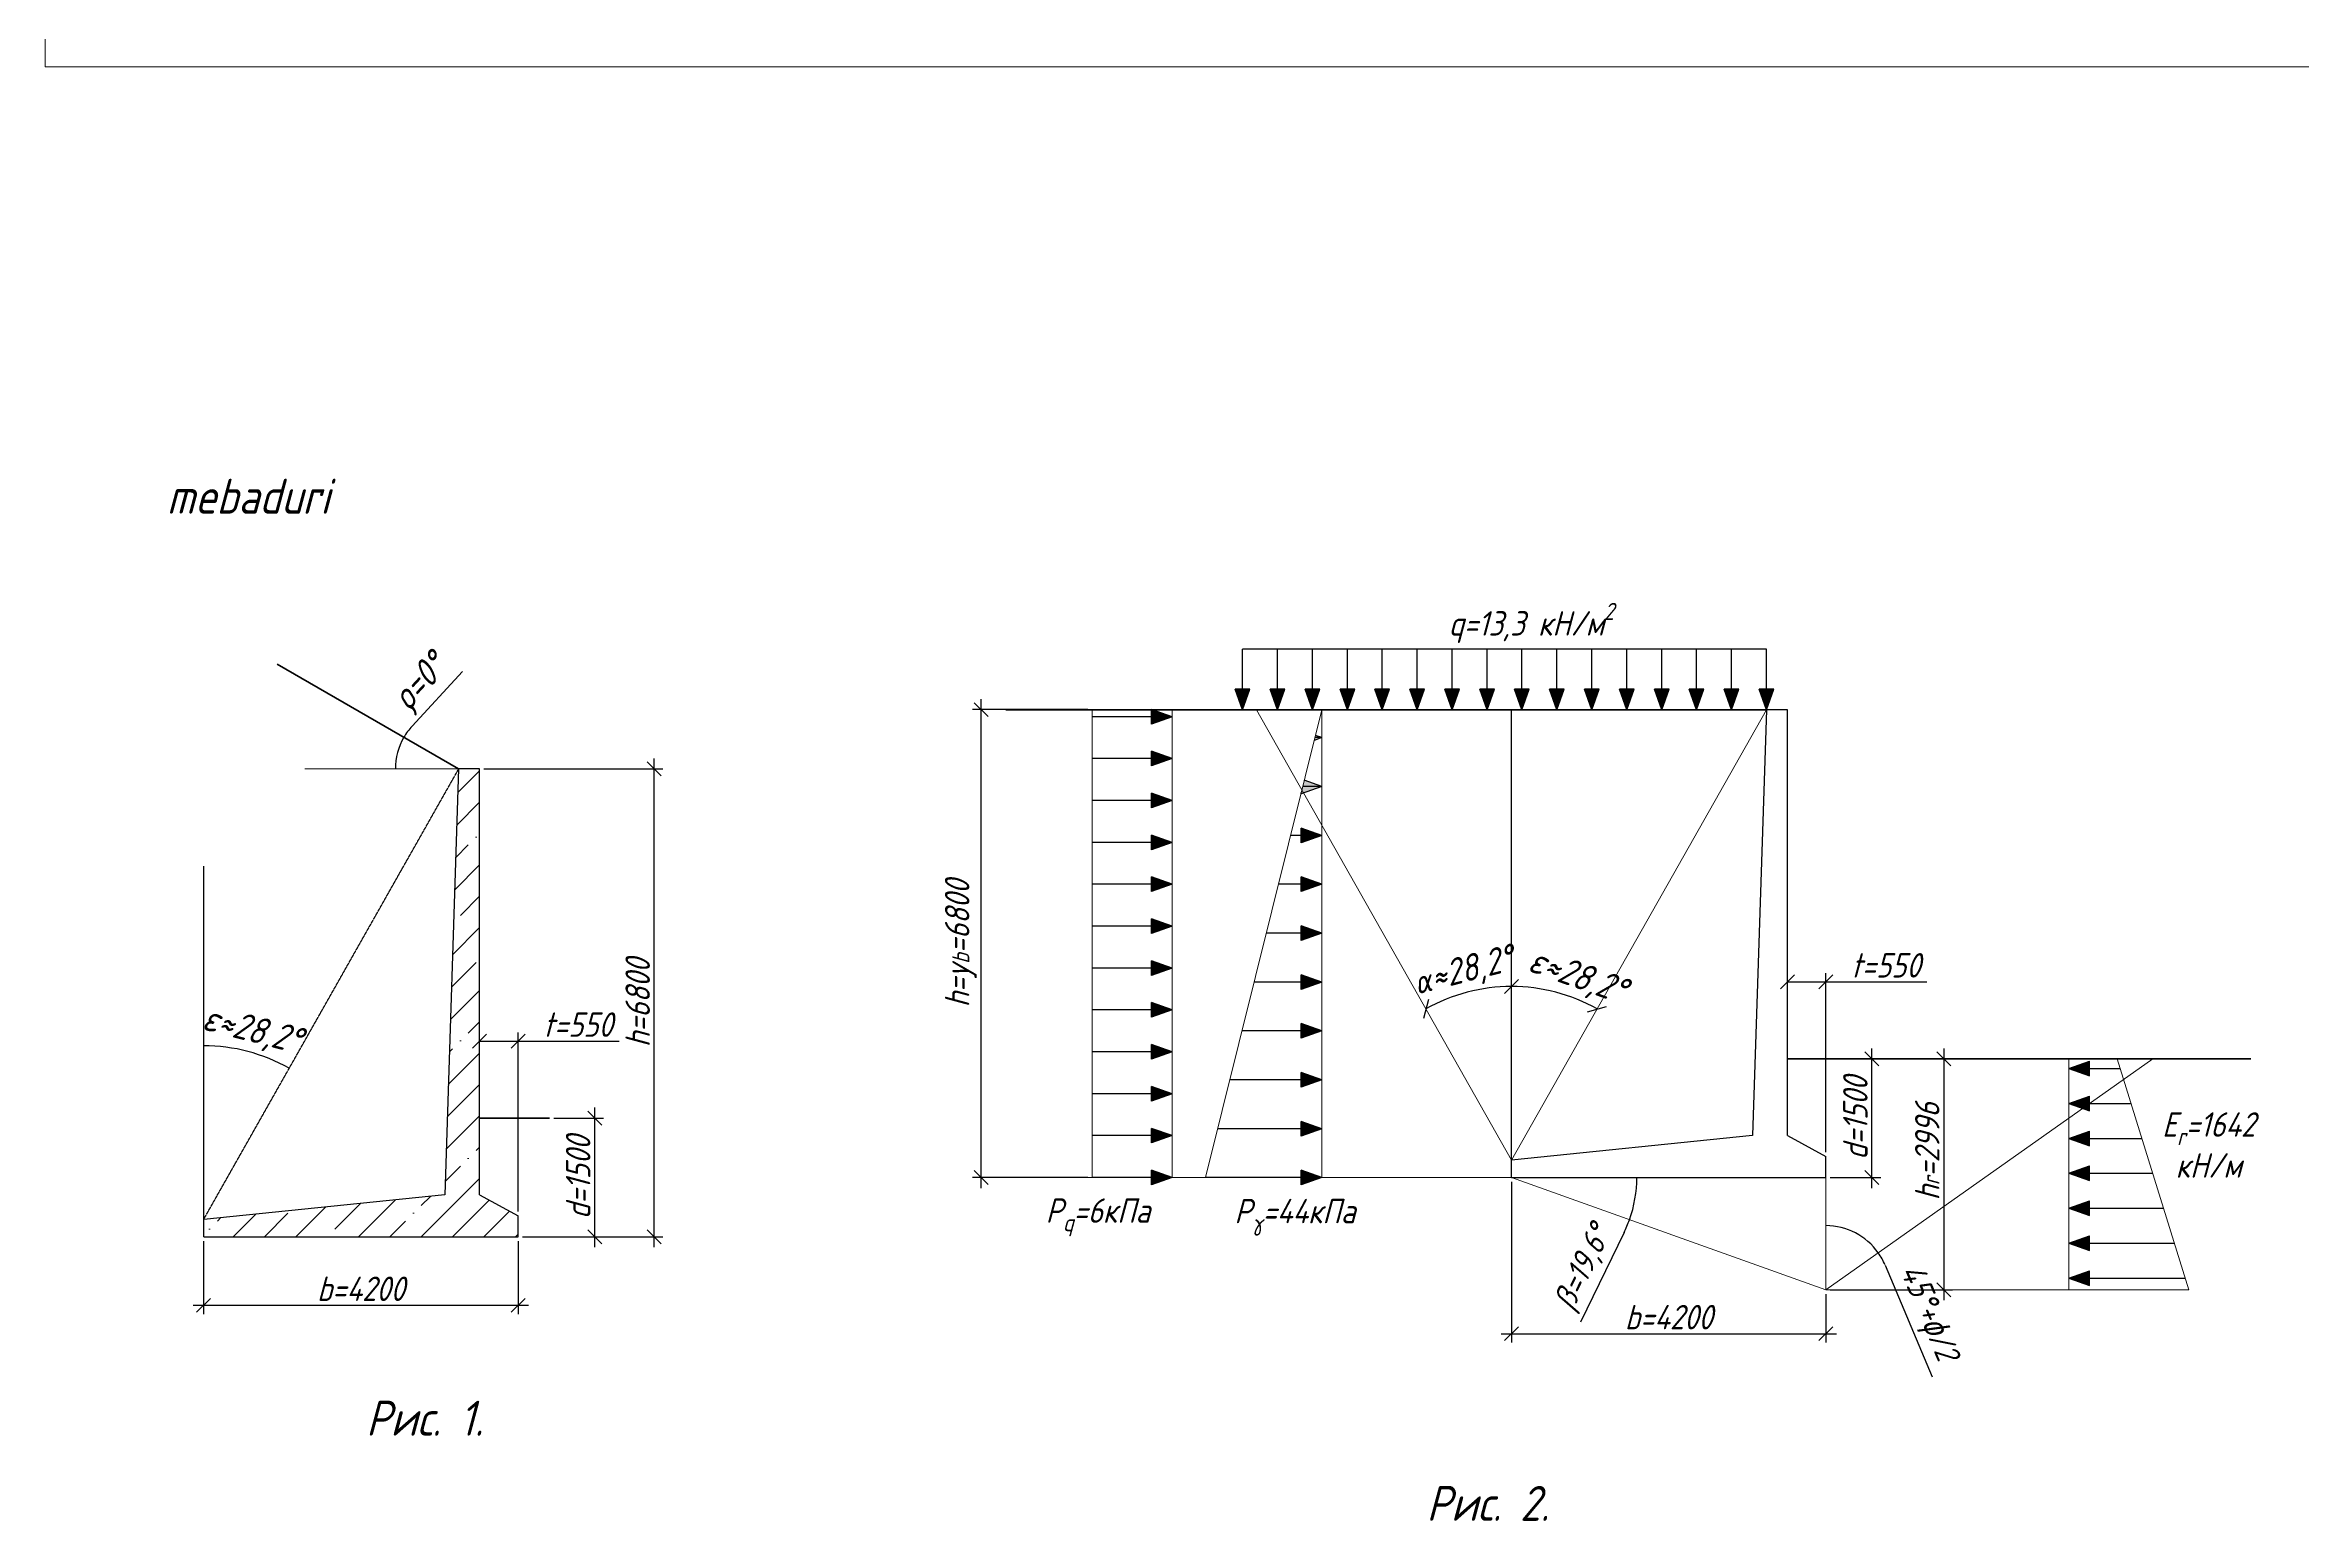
# Model space of a CAD drawing. Header units: millimetres. Extents: x -1004 to 900128, y -352756 to 107728.
# Drawn here: x 610513 to 642831, y -18071 to 3061 of the extents above; entities that cross this region are included whole.
import ezdxf

# ---------------------------------------------------------------- set-up
doc = ezdxf.new("R2010")
doc.units = ezdxf.units.MM
doc.linetypes.add('ACAD_ISO02W100', pattern=[15, 12, -3])
doc.linetypes.add('ACAD_ISO04W100', pattern=[30, 24, -3, 0, -3])
for name, color, linetype, lineweight in [('axles', 152, 'ACAD_ISO04W100', 20), ('basic', 95, 'Continuous', 30), ('hatch', 117, 'ACAD_ISO02W100', 25), ('hatching', 225, 'Continuous', 20), ('size', 45, 'Continuous', 20), ('text', 13, 'Continuous', 20), ('thick', 42, 'Continuous', 35), ('thin', 153, 'Continuous', 18)]:
    doc.layers.add(name, color=color, linetype=linetype, lineweight=lineweight)
doc.styles.add('Structures', font='isocpeur.ttf', dxfattribs={"width": 0.85, "oblique": 15})
doc.styles.add('structures 5', font='isocpeur.ttf', dxfattribs={"width": 0.85, "oblique": 15, "height": 5})
doc.dimstyles.new('structures 3.5', dxfattribs={"dimtxt": 3.5, "dimasz": 2, "dimexe": 1.25, "dimexo": 0.625, "dimtad": 1, "dimtxsty": 'Structures', "dimblk": 'OBLIQUE', "dimcen": 2.5, "dimdle": 1.5, "dimadec": 0, "dimazin": 0, "dimtfac": 1, "dimtmove": 0, "dimatfit": 3, "dimfxl": 1, "dimarcsym": 0})

# ---------------------------------------------------------------- blocks, each defined once
blk = doc.blocks.new('*D1160')
at = {"layer": 'Defpoints', "color": 0, "transparency": 16777216}
for p in [(616432, -7304), (612782, -8694), (613619, -11414), (612782, -13754), (612782, -13754)]:
    blk.add_point(p, dxfattribs=at)
at = {"layer": 'size', "color": 0, "lineweight": -2, "transparency": 16777216}
blk.add_arc((612782, -13754), 2486, 60.4948, 90, dxfattribs=at)
at = {"layer": 'size', "color": 0, "transparency": 16777216, "insert": (613468, -11065), "char_height": 350, "attachment_point": 5, "rotation": 345.6873, "style": 'Structures'}
blk.add_mtext('{\\H1.08333x;ε≈28,2%%D}', dxfattribs=at)
blk = doc.blocks.new('_None')
blk = doc.blocks.new('_Oblique')
at = {"color": 0, "linetype": 'ByBlock', "lineweight": -2}
blk.add_line((-0.5, -0.5), (0.5, 0.5), dxfattribs=at)
blk = doc.blocks.new('*D1161')
at = {"layer": 'Defpoints', "color": 0, "transparency": 16777216}
for p in [(612782, -14004), (617282, -14004), (617282, -14985)]:
    blk.add_point(p, dxfattribs=at)
at = {"layer": 'size', "color": 0, "lineweight": -2, "transparency": 16777216}
for p, q in [((612782, -14067), (612782, -15110)), ((617282, -14067), (617282, -15110)), ((612632, -14985), (617432, -14985))]:
    blk.add_line(p, q, dxfattribs=at)
at = {"layer": 'size', "color": 0, "lineweight": -2, "transparency": 16777216, "xscale": 200, "yscale": 200, "zscale": 200, "rotation": 180}
blk.add_blockref('_Oblique', (612782, -14985), dxfattribs=at)
at = {"layer": 'size', "color": 0, "lineweight": -2, "transparency": 16777216, "xscale": 200, "yscale": 200, "zscale": 200}
blk.add_blockref('_Oblique', (617282, -14985), dxfattribs=at)
at = {"layer": 'size', "color": 0, "transparency": 16777216, "insert": (615032, -14748), "char_height": 350, "attachment_point": 5, "style": 'Structures'}
blk.add_mtext('b=4200', dxfattribs=at)
blk = doc.blocks.new('*D1162')
at = {"layer": 'Defpoints', "color": 0, "transparency": 16777216}
for p in [(617732, -12304), (618380, -12304), (617282, -14004)]:
    blk.add_point(p, dxfattribs=at)
at = {"layer": 'size', "color": 0, "lineweight": -2, "transparency": 16777216}
for p, q in [((618380, -14154), (618380, -12154)), ((617795, -12304), (618505, -12304)), ((617345, -14004), (618505, -14004))]:
    blk.add_line(p, q, dxfattribs=at)
at = {"layer": 'size', "color": 0, "lineweight": -2, "transparency": 16777216, "xscale": 200, "yscale": 200, "zscale": 200}
for p, rotation in [((618380, -12304), 90), ((618380, -14004), 270)]:
    blk.add_blockref('_Oblique', p, dxfattribs=dict(at, rotation=rotation))
at = {"layer": 'size', "color": 0, "transparency": 16777216, "insert": (618143, -13154), "char_height": 350, "attachment_point": 5, "rotation": 90, "style": 'Structures'}
blk.add_mtext('d=1500', dxfattribs=at)
blk = doc.blocks.new('*D1163')
at = {"layer": 'Defpoints', "color": 0, "transparency": 16777216}
for p in [(616732, -7304), (619232, -7304), (617282, -14004)]:
    blk.add_point(p, dxfattribs=at)
at = {"layer": 'size', "color": 0, "lineweight": -2, "transparency": 16777216}
for p, q in [((616795, -7304), (619357, -7304)), ((619232, -14154), (619232, -7154)), ((617345, -14004), (619357, -14004))]:
    blk.add_line(p, q, dxfattribs=at)
at = {"layer": 'size', "color": 0, "lineweight": -2, "transparency": 16777216, "xscale": 200, "yscale": 200, "zscale": 200}
for p, rotation in [((619232, -7304), 90), ((619232, -14004), 270)]:
    blk.add_blockref('_Oblique', p, dxfattribs=dict(at, rotation=rotation))
at = {"layer": 'size', "color": 0, "transparency": 16777216, "insert": (618995, -10654), "char_height": 350, "width": 1317.03, "attachment_point": 5, "rotation": 90, "style": 'Structures'}
blk.add_mtext('h=6800', dxfattribs=at)
blk = doc.blocks.new('*D1164')
at = {"layer": 'Defpoints', "color": 0, "transparency": 16777216}
for p in [(616732, -11202), (616732, -12304), (617282, -13704)]:
    blk.add_point(p, dxfattribs=at)
at = {"layer": 'size', "color": 0, "lineweight": -2, "transparency": 16777216}
for p, q in [((616732, -12242), (616732, -11077)), ((616732, -11202), (617432, -11202)), ((617282, -13642), (617282, -11077)), ((617282, -11202), (618728, -11202))]:
    blk.add_line(p, q, dxfattribs=at)
at = {"layer": 'size', "color": 0, "lineweight": -2, "transparency": 16777216, "xscale": 200, "yscale": 200, "zscale": 200, "rotation": 180}
blk.add_blockref('_Oblique', (616732, -11202), dxfattribs=at)
at = {"layer": 'size', "color": 0, "lineweight": -2, "transparency": 16777216, "xscale": 200, "yscale": 200, "zscale": 200}
blk.add_blockref('_Oblique', (617282, -11202), dxfattribs=at)
at = {"layer": 'size', "color": 0, "transparency": 16777216, "insert": (618142, -10965), "char_height": 350, "attachment_point": 5, "style": 'Structures'}
blk.add_mtext('t=550', dxfattribs=at)
blk = doc.blocks.new('*D1165')
at = {"layer": 'Defpoints', "color": 0, "transparency": 16777216}
for p in [(613834, -5804), (614232, -7304), (615540, -7147), (616432, -7304), (616432, -7304)]:
    blk.add_point(p, dxfattribs=at)
at = {"layer": 'size', "color": 0, "lineweight": -2, "transparency": 16777216}
blk.add_line((615766, -6690), (616487, -5909), dxfattribs=at)
for start, end in [(137.3264, 150), (150, 180)]:
    blk.add_arc((616432, -7304), 906, start, end, dxfattribs=at)
at = {"layer": 'size', "color": 0, "transparency": 16777216, "insert": (615899, -6090), "char_height": 350, "attachment_point": 5, "rotation": 47.3264, "style": 'Structures'}
blk.add_mtext('{\\H1.08333x;ρ=0%%D}', dxfattribs=at)
blk = doc.blocks.new('*D1166')
at = {"layer": 'Defpoints', "color": 0, "transparency": 16777216}
for p in [(631503, -6455), (635153, -6455), (631928, -10456), (631503, -12905), (631503, -12905)]:
    blk.add_point(p, dxfattribs=at)
at = {"layer": 'size', "color": 0, "lineweight": -2, "transparency": 16777216}
blk.add_arc((631503, -12905), 2486, 60.4948, 90, dxfattribs=at)
at = {"layer": 'size', "color": 0, "lineweight": -2, "transparency": 16777216, "xscale": 200, "yscale": 200, "zscale": 200}
for p, rotation in [((631503, -10420), 180.0000000000001), ((632727, -10742), 330.4948485991389)]:
    blk.add_blockref('_Oblique', p, dxfattribs=dict(at, rotation=rotation))
at = {"layer": 'size', "color": 0, "transparency": 16777216, "insert": (632437, -10292), "char_height": 350, "attachment_point": 5, "rotation": 340.3299, "style": 'Structures'}
blk.add_mtext('{\\H1.08333x;ε≈28,2%%D}', dxfattribs=at)
blk = doc.blocks.new('*D1167')
at = {"layer": 'Defpoints', "color": 0, "transparency": 16777216}
for p in [(631503, -13155), (636003, -14762), (636003, -15391)]:
    blk.add_point(p, dxfattribs=at)
at = {"layer": 'size', "color": 0, "lineweight": -2, "transparency": 16777216}
for p, q in [((631503, -13218), (631503, -15516)), ((636003, -14825), (636003, -15516)), ((631353, -15391), (636153, -15391))]:
    blk.add_line(p, q, dxfattribs=at)
at = {"layer": 'size', "color": 0, "lineweight": -2, "transparency": 16777216, "xscale": 200, "yscale": 200, "zscale": 200, "rotation": 180}
blk.add_blockref('_Oblique', (631503, -15391), dxfattribs=at)
at = {"layer": 'size', "color": 0, "lineweight": -2, "transparency": 16777216, "xscale": 200, "yscale": 200, "zscale": 200}
blk.add_blockref('_Oblique', (636003, -15391), dxfattribs=at)
at = {"layer": 'size', "color": 0, "transparency": 16777216, "insert": (633753, -15154), "char_height": 350, "attachment_point": 5, "style": 'Structures'}
blk.add_mtext('b=4200', dxfattribs=at)
blk = doc.blocks.new('*D1168')
at = {"layer": 'Defpoints', "color": 0, "transparency": 16777216}
for p in [(635453, -11455), (636663, -11455), (636003, -13155)]:
    blk.add_point(p, dxfattribs=at)
at = {"layer": 'size', "color": 0, "lineweight": -2, "transparency": 16777216}
for p, q in [((636663, -13305), (636663, -11305)), ((635516, -11455), (636788, -11455)), ((636066, -13155), (636788, -13155))]:
    blk.add_line(p, q, dxfattribs=at)
at = {"layer": 'size', "color": 0, "lineweight": -2, "transparency": 16777216, "xscale": 200, "yscale": 200, "zscale": 200}
for p, rotation in [((636663, -11455), 90), ((636663, -13155), 270)]:
    blk.add_blockref('_Oblique', p, dxfattribs=dict(at, rotation=rotation))
at = {"layer": 'size', "color": 0, "transparency": 16777216, "insert": (636425, -12305), "char_height": 350, "attachment_point": 5, "rotation": 90, "style": 'Structures'}
blk.add_mtext('d=1500', dxfattribs=at)
blk = doc.blocks.new('*D1169')
at = {"layer": 'Defpoints', "color": 0, "transparency": 16777216}
for p in [(635453, -10353), (635453, -11455), (636003, -12855)]:
    blk.add_point(p, dxfattribs=at)
at = {"layer": 'size', "color": 0, "lineweight": -2, "transparency": 16777216}
for p, q in [((635453, -11393), (635453, -10228)), ((636003, -12793), (636003, -10228)), ((635453, -10353), (636153, -10353)), ((636003, -10353), (637449, -10353))]:
    blk.add_line(p, q, dxfattribs=at)
at = {"layer": 'size', "color": 0, "lineweight": -2, "transparency": 16777216, "xscale": 200, "yscale": 200, "zscale": 200, "rotation": 180}
blk.add_blockref('_Oblique', (635453, -10353), dxfattribs=at)
at = {"layer": 'size', "color": 0, "lineweight": -2, "transparency": 16777216, "xscale": 200, "yscale": 200, "zscale": 200}
blk.add_blockref('_Oblique', (636003, -10353), dxfattribs=at)
at = {"layer": 'size', "color": 0, "transparency": 16777216, "insert": (636863, -10116), "char_height": 350, "attachment_point": 5, "style": 'Structures'}
blk.add_mtext('t=550', dxfattribs=at)
blk = doc.blocks.new('*D1170')
at = {"layer": 'Defpoints', "color": 0, "transparency": 16777216}
for p in [(637531, -11455), (636003, -14762), (637692, -14762)]:
    blk.add_point(p, dxfattribs=at)
at = {"layer": 'size', "color": 0, "lineweight": -2, "transparency": 16777216}
for p, q in [((637692, -11305), (637692, -14912)), ((637593, -11455), (637817, -11455)), ((636066, -14762), (637817, -14762))]:
    blk.add_line(p, q, dxfattribs=at)
at = {"layer": 'size', "color": 0, "lineweight": -2, "transparency": 16777216, "xscale": 200, "yscale": 200, "zscale": 200}
for p, rotation in [((637692, -11455), 90), ((637692, -14762), 270)]:
    blk.add_blockref('_Oblique', p, dxfattribs=dict(at, rotation=rotation))
at = {"layer": 'size', "color": 0, "transparency": 16777216, "insert": (637454, -12782), "char_height": 350, "attachment_point": 5, "rotation": 90, "style": 'Structures'}
blk.add_mtext('h{\\H0.7x;\\S^ r;}=2996', dxfattribs=at)
blk = doc.blocks.new('*D1171')
at = {"layer": 'Defpoints', "color": 0, "transparency": 16777216}
for p in [(631503, -13155), (631503, -13155), (636003, -13155), (633286, -13360), (636003, -14763)]:
    blk.add_point(p, dxfattribs=at)
at = {"layer": 'size', "color": 0, "lineweight": -2, "transparency": 16777216}
blk.add_line((633115, -13943), (632489, -15224), dxfattribs=at)
for start, end in [(340.3359, 0), (333.9455, 340.3359)]:
    blk.add_arc((631503, -13155), 1794, start, end, dxfattribs=at)
at = {"layer": 'size', "color": 0, "transparency": 16777216, "insert": (632550, -14460), "char_height": 350, "attachment_point": 5, "rotation": 63.9455, "style": 'Structures'}
blk.add_mtext('{\\H0.95833x;β=19,6%%D}', dxfattribs=at)
blk = doc.blocks.new('*D1172')
at = {"layer": 'Defpoints', "color": 0, "transparency": 16777216}
for p in [(640682, -11455), (636003, -13155), (636291, -13890), (636003, -14763), (636003, -14763)]:
    blk.add_point(p, dxfattribs=at)
at = {"layer": 'size', "color": 0, "lineweight": -2, "transparency": 16777216}
blk.add_line((636851, -14408), (637524, -16011), dxfattribs=at)
for start, end in [(35.2586, 90), (22.7695, 35.2586)]:
    blk.add_arc((636003, -14763), 919, start, end, dxfattribs=at)
at = {"layer": 'size', "color": 0, "transparency": 16777216, "insert": (637453, -15098), "char_height": 350, "attachment_point": 5, "rotation": 292.7695, "style": 'Structures'}
blk.add_mtext('45%%D+{\\H0.95833x;ϕ/2}', dxfattribs=at)
blk = doc.blocks.new('*D1173')
at = {"layer": 'Defpoints', "color": 0, "transparency": 16777216}
for p in [(627853, -6455), (631503, -7845), (630667, -10565), (631503, -12905), (631503, -12905)]:
    blk.add_point(p, dxfattribs=at)
at = {"layer": 'size', "color": 0, "lineweight": -2, "transparency": 16777216}
blk.add_arc((631503, -12905), 2486, 90, 119.5052, dxfattribs=at)
at = {"layer": 'size', "color": 0, "lineweight": -2, "transparency": 16777216, "xscale": 200, "yscale": 200, "zscale": 200}
for p, rotation in [((631503, -10420), 1.043221935520034e-12), ((630279, -10742), 209.5051514008616)]:
    blk.add_blockref('_Oblique', p, dxfattribs=dict(at, rotation=rotation))
at = {"layer": 'size', "color": 0, "transparency": 16777216, "insert": (630817, -10216), "char_height": 350, "width": 1326.72, "attachment_point": 5, "rotation": 14.3127, "style": 'Structures'}
blk.add_mtext('{\\H0.95833x;α\\H1.13044x;≈28,2%%D}', dxfattribs=at)
blk = doc.blocks.new('*D1174')
at = {"layer": 'Defpoints', "color": 0, "transparency": 16777216}
for p in [(623911, -6455), (625502, -6455), (625502, -13155)]:
    blk.add_point(p, dxfattribs=at)
at = {"layer": 'size', "color": 0, "lineweight": -2, "transparency": 16777216}
for p, q in [((625440, -6455), (623786, -6455)), ((623911, -13305), (623911, -6305)), ((625440, -13155), (623786, -13155))]:
    blk.add_line(p, q, dxfattribs=at)
at = {"layer": 'size', "color": 0, "lineweight": -2, "transparency": 16777216, "xscale": 200, "yscale": 200, "zscale": 200}
for p, rotation in [((623911, -6455), 90), ((623911, -13155), 270)]:
    blk.add_blockref('_Oblique', p, dxfattribs=dict(at, rotation=rotation))
at = {"layer": 'size', "color": 0, "transparency": 16777216, "insert": (623621, -9805), "char_height": 350, "attachment_point": 5, "rotation": 90, "style": 'Structures'}
blk.add_mtext('h=y{\\H0.7x;\\S^ b;}=6800', dxfattribs=at)

msp = doc.modelspace()

# ---------------------------------------------------------------- hatches: boundary and pattern name
at = {"layer": 'basic'}
h = msp.add_hatch(color=256, dxfattribs=at)
h.dxf.hatch_style = 1
h.paths.add_polyline_path([(626349.647, -6450.458), (626644.304, -6555.383), (626349.647, -6555.383)])
h.paths.add_polyline_path([(626349.647, -6555.383), (626644.304, -6555.383), (626349.647, -6660.308)])
h = msp.add_hatch(color=256, dxfattribs=at)
h.dxf.hatch_style = 1
h.paths.add_polyline_path([(627548.245, -6160.726), (627653.17, -6455.383), (627653.17, -6160.726)])
h.paths.add_polyline_path([(627653.17, -6160.726), (627653.17, -6455.383), (627758.095, -6160.726)])
h = msp.add_hatch(color=256, dxfattribs=at)
h.dxf.hatch_style = 1
h.paths.add_polyline_path([(628048.245, -6160.726), (628153.17, -6455.383), (628153.17, -6160.726)])
h.paths.add_polyline_path([(628153.17, -6160.726), (628153.17, -6455.383), (628258.095, -6160.726)])
h = msp.add_hatch(color=256, dxfattribs=at)
h.dxf.hatch_style = 1
h.paths.add_polyline_path([(628548.245, -6160.726), (628653.17, -6455.383), (628653.17, -6160.726)])
h.paths.add_polyline_path([(628653.17, -6160.726), (628653.17, -6455.383), (628758.095, -6160.726)])
h = msp.add_hatch(color=256, dxfattribs=at)
h.dxf.hatch_style = 1
h.paths.add_polyline_path([(629048.245, -6160.726), (629153.17, -6455.383), (629153.17, -6160.726)])
h.paths.add_polyline_path([(629153.17, -6160.726), (629153.17, -6455.383), (629258.095, -6160.726)])
h = msp.add_hatch(color=256, dxfattribs=at)
h.dxf.hatch_style = 1
h.paths.add_polyline_path([(629548.245, -6160.726), (629653.17, -6455.383), (629653.17, -6160.726)])
h.paths.add_polyline_path([(629653.17, -6160.726), (629653.17, -6455.383), (629758.095, -6160.726)])
h = msp.add_hatch(color=256, dxfattribs=at)
h.dxf.hatch_style = 1
h.paths.add_polyline_path([(630048.245, -6160.726), (630153.17, -6455.383), (630153.17, -6160.726)])
h.paths.add_polyline_path([(630153.17, -6160.726), (630153.17, -6455.383), (630258.095, -6160.726)])
h = msp.add_hatch(color=256, dxfattribs=at)
h.dxf.hatch_style = 1
h.paths.add_polyline_path([(630548.245, -6160.726), (630653.17, -6455.383), (630653.17, -6160.726)])
h.paths.add_polyline_path([(630653.17, -6160.726), (630653.17, -6455.383), (630758.095, -6160.726)])
h = msp.add_hatch(color=256, dxfattribs=at)
h.dxf.hatch_style = 1
h.paths.add_polyline_path([(631048.245, -6160.726), (631153.17, -6455.383), (631153.17, -6160.726)])
h.paths.add_polyline_path([(631153.17, -6160.726), (631153.17, -6455.383), (631258.095, -6160.726)])
h = msp.add_hatch(color=256, dxfattribs=at)
h.dxf.hatch_style = 1
h.paths.add_polyline_path([(631548.245, -6160.726), (631653.17, -6455.383), (631653.17, -6160.726)])
h.paths.add_polyline_path([(631653.17, -6160.726), (631653.17, -6455.383), (631758.095, -6160.726)])
h = msp.add_hatch(color=256, dxfattribs=at)
h.dxf.hatch_style = 1
h.paths.add_polyline_path([(632048.245, -6160.726), (632153.17, -6455.383), (632153.17, -6160.726)])
h.paths.add_polyline_path([(632153.17, -6160.726), (632153.17, -6455.383), (632258.095, -6160.726)])
h = msp.add_hatch(color=256, dxfattribs=at)
h.dxf.hatch_style = 1
h.paths.add_polyline_path([(632548.245, -6160.726), (632653.17, -6455.383), (632653.17, -6160.726)])
h.paths.add_polyline_path([(632653.17, -6160.726), (632653.17, -6455.383), (632758.095, -6160.726)])
h = msp.add_hatch(color=256, dxfattribs=at)
h.dxf.hatch_style = 1
h.paths.add_polyline_path([(633048.245, -6160.726), (633153.17, -6455.383), (633153.17, -6160.726)])
h.paths.add_polyline_path([(633153.17, -6160.726), (633153.17, -6455.383), (633258.095, -6160.726)])
h = msp.add_hatch(color=256, dxfattribs=at)
h.dxf.hatch_style = 1
h.paths.add_polyline_path([(633548.245, -6160.726), (633653.17, -6455.383), (633653.17, -6160.726)])
h.paths.add_polyline_path([(633653.17, -6160.726), (633653.17, -6455.383), (633758.095, -6160.726)])
h = msp.add_hatch(color=256, dxfattribs=at)
h.dxf.hatch_style = 1
h.paths.add_polyline_path([(634048.245, -6160.726), (634153.17, -6455.383), (634153.17, -6160.726)])
h.paths.add_polyline_path([(634153.17, -6160.726), (634153.17, -6455.383), (634258.095, -6160.726)])
h = msp.add_hatch(color=256, dxfattribs=at)
h.dxf.hatch_style = 1
h.paths.add_polyline_path([(634548.245, -6160.726), (634653.17, -6455.383), (634653.17, -6160.726)])
h.paths.add_polyline_path([(634653.17, -6160.726), (634653.17, -6455.383), (634758.095, -6160.726)])
h = msp.add_hatch(color=256, dxfattribs=at)
h.dxf.hatch_style = 1
h.paths.add_polyline_path([(635048.245, -6160.726), (635153.17, -6455.383), (635153.17, -6160.726)])
h.paths.add_polyline_path([(635153.17, -6160.726), (635153.17, -6455.383), (635258.095, -6160.726)])
h = msp.add_hatch(color=256, dxfattribs=at)
h.dxf.hatch_style = 1
h.paths.add_polyline_path([(626349.647, -7050.458), (626644.304, -7155.383), (626349.647, -7155.383)])
h.paths.add_polyline_path([(626349.647, -7155.383), (626644.304, -7155.383), (626349.647, -7260.308)])
h = msp.add_hatch(color=256, dxfattribs=at)
h.dxf.hatch_style = 1
h.paths.add_polyline_path([(628696.843, -6822.897), (628688.779, -6855.383), (628788.071, -6855.383)])
h.paths.add_polyline_path([(628788.071, -6855.383), (628688.779, -6855.383), (628679.151, -6894.169)])
h.paths.add_polyline_path([(628788.071, -7555.383), (628515.016, -7555.383), (628503.013, -7603.736), (628528.048, -7647.975)])
h.paths.add_polyline_path([(628537.192, -7466.046), (628515.016, -7555.383), (628788.071, -7555.383)])
h.paths.add_polyline_path([(628503.013, -7603.736), (628493.415, -7642.403), (628493.415, -7660.308), (628528.048, -7647.975)])
h = msp.add_hatch(color=256, dxfattribs=at)
h.dxf.hatch_style = 1
h.paths.add_polyline_path([(626349.647, -7650.458), (626644.304, -7755.383), (626349.647, -7755.383)])
h.paths.add_polyline_path([(626349.647, -7755.383), (626644.304, -7755.383), (626349.647, -7860.308)])
h = msp.add_hatch(color=256, dxfattribs=at)
h.dxf.hatch_style = 1
h.paths.add_polyline_path([(626349.647, -8250.458), (626644.304, -8355.383), (626349.647, -8355.383)])
h.paths.add_polyline_path([(626349.647, -8355.383), (626644.304, -8355.383), (626349.647, -8460.308)])
h = msp.add_hatch(color=256, dxfattribs=at)
h.dxf.hatch_style = 1
h.paths.add_polyline_path([(628493.415, -8150.458), (628788.071, -8255.383), (628493.415, -8255.383)])
h.paths.add_polyline_path([(628493.415, -8255.383), (628788.071, -8255.383), (628493.415, -8360.308)])
h = msp.add_hatch(color=256, dxfattribs=at)
h.dxf.hatch_style = 1
h.paths.add_polyline_path([(626349.647, -8850.458), (626644.304, -8955.383), (626349.647, -8955.383)])
h.paths.add_polyline_path([(626349.647, -8955.383), (626644.304, -8955.383), (626349.647, -9060.308)])
h = msp.add_hatch(color=256, dxfattribs=at)
h.dxf.hatch_style = 1
h.paths.add_polyline_path([(628493.415, -8850.458), (628788.071, -8955.383), (628493.415, -8955.383)])
h.paths.add_polyline_path([(628493.415, -8955.383), (628788.071, -8955.383), (628493.415, -9060.308)])
h = msp.add_hatch(color=256, dxfattribs=at)
h.dxf.hatch_style = 1
h.paths.add_polyline_path([(626349.647, -9450.458), (626644.304, -9555.383), (626349.647, -9555.383)])
h.paths.add_polyline_path([(626349.647, -9555.383), (626644.304, -9555.383), (626349.647, -9660.308)])
h = msp.add_hatch(color=256, dxfattribs=at)
h.dxf.hatch_style = 1
h.paths.add_polyline_path([(628493.415, -9550.458), (628788.071, -9655.383), (628493.415, -9655.383)])
h.paths.add_polyline_path([(628493.415, -9655.383), (628788.071, -9655.383), (628493.415, -9760.308)])
h = msp.add_hatch(color=256, dxfattribs=at)
h.dxf.hatch_style = 1
h.paths.add_polyline_path([(626349.647, -10050.458), (626644.304, -10155.383), (626349.647, -10155.383)])
h.paths.add_polyline_path([(626349.647, -10155.383), (626644.304, -10155.383), (626349.647, -10260.308)])
h = msp.add_hatch(color=256, dxfattribs=at)
h.dxf.hatch_style = 1
h.paths.add_polyline_path([(628493.415, -10250.458), (628788.071, -10355.383), (628493.415, -10355.383)])
h.paths.add_polyline_path([(628493.415, -10355.383), (628788.071, -10355.383), (628493.415, -10460.308)])
h = msp.add_hatch(color=256, dxfattribs=at)
h.dxf.hatch_style = 1
h.paths.add_polyline_path([(626349.647, -10650.458), (626644.304, -10755.383), (626349.647, -10755.383)])
h.paths.add_polyline_path([(626349.647, -10755.383), (626644.304, -10755.383), (626349.647, -10860.308)])
h = msp.add_hatch(color=256, dxfattribs=at)
h.dxf.hatch_style = 1
h.paths.add_polyline_path([(628493.415, -10950.458), (628788.071, -11055.383), (628493.415, -11055.383)])
h.paths.add_polyline_path([(628493.415, -11055.383), (628788.071, -11055.383), (628493.415, -11160.308)])
h = msp.add_hatch(color=256, dxfattribs=at)
h.dxf.hatch_style = 1
h.paths.add_polyline_path([(626349.647, -11250.458), (626644.304, -11355.383), (626349.647, -11355.383)])
h.paths.add_polyline_path([(626349.647, -11355.383), (626644.304, -11355.383), (626349.647, -11460.308)])
h = msp.add_hatch(color=256, dxfattribs=at)
h.dxf.hatch_style = 1
h.paths.add_polyline_path([(639776.399, -11489.185), (639481.743, -11594.11), (639776.399, -11594.11)])
h.paths.add_polyline_path([(639776.399, -11594.11), (639481.743, -11594.11), (639776.399, -11699.035)])
h = msp.add_hatch(color=256, dxfattribs=at)
h.dxf.hatch_style = 1
h.paths.add_polyline_path([(626349.647, -11850.458), (626644.304, -11955.383), (626349.647, -11955.383)])
h.paths.add_polyline_path([(626349.647, -11955.383), (626644.304, -11955.383), (626349.647, -12060.308)])
h = msp.add_hatch(color=256, dxfattribs=at)
h.dxf.hatch_style = 1
h.paths.add_polyline_path([(628493.415, -11650.458), (628788.071, -11755.383), (628493.415, -11755.383)])
h.paths.add_polyline_path([(628493.415, -11755.383), (628788.071, -11755.383), (628493.415, -11860.308)])
h = msp.add_hatch(color=256, dxfattribs=at)
h.dxf.hatch_style = 1
h.paths.add_polyline_path([(639776.399, -11989.185), (639481.743, -12094.11), (639776.399, -12094.11)])
h.paths.add_polyline_path([(639776.399, -12094.11), (639481.743, -12094.11), (639776.399, -12199.035)])
h = msp.add_hatch(color=256, dxfattribs=at)
h.dxf.hatch_style = 1
h.paths.add_polyline_path([(626349.647, -12450.458), (626644.304, -12555.383), (626349.647, -12555.383)])
h.paths.add_polyline_path([(626349.647, -12555.383), (626644.304, -12555.383), (626349.647, -12660.308)])
h = msp.add_hatch(color=256, dxfattribs=at)
h.dxf.hatch_style = 1
h.paths.add_polyline_path([(628493.415, -12350.458), (628788.071, -12455.383), (628493.415, -12455.383)])
h.paths.add_polyline_path([(628493.415, -12455.383), (628788.071, -12455.383), (628493.415, -12560.308)])
h = msp.add_hatch(color=256, dxfattribs=at)
h.dxf.hatch_style = 1
h.paths.add_polyline_path([(639776.399, -12489.185), (639481.743, -12594.11), (639776.399, -12594.11)])
h.paths.add_polyline_path([(639776.399, -12594.11), (639481.743, -12594.11), (639776.399, -12699.035)])
h = msp.add_hatch(color=256, dxfattribs=at)
h.dxf.hatch_style = 1
h.paths.add_polyline_path([(626349.647, -13050.458), (626644.304, -13155.383), (626349.647, -13155.383)])
h.paths.add_polyline_path([(626349.647, -13155.383), (626644.304, -13155.383), (626349.647, -13260.308)])
h = msp.add_hatch(color=256, dxfattribs=at)
h.dxf.hatch_style = 1
h.paths.add_polyline_path([(628493.415, -13050.458), (628788.071, -13155.383), (628493.415, -13155.383)])
h.paths.add_polyline_path([(628493.415, -13155.383), (628788.071, -13155.383), (628493.415, -13260.308)])
h = msp.add_hatch(color=256, dxfattribs=at)
h.dxf.hatch_style = 1
h.paths.add_polyline_path([(639776.399, -12989.185), (639481.743, -13094.11), (639776.399, -13094.11)])
h.paths.add_polyline_path([(639776.399, -13094.11), (639481.743, -13094.11), (639776.399, -13199.035)])
h = msp.add_hatch(color=256, dxfattribs=at)
h.dxf.hatch_style = 1
h.paths.add_polyline_path([(639776.399, -13489.185), (639481.743, -13594.11), (639776.399, -13594.11)])
h.paths.add_polyline_path([(639776.399, -13594.11), (639481.743, -13594.11), (639776.399, -13699.035)])
h = msp.add_hatch(color=256, dxfattribs=at)
h.dxf.hatch_style = 1
h.paths.add_polyline_path([(639776.399, -13989.185), (639481.743, -14094.11), (639776.399, -14094.11)])
h.paths.add_polyline_path([(639776.399, -14094.11), (639481.743, -14094.11), (639776.399, -14199.035)])
h = msp.add_hatch(color=256, dxfattribs=at)
h.dxf.hatch_style = 1
h.paths.add_polyline_path([(639776.399, -14489.185), (639481.743, -14594.11), (639776.399, -14594.11)])
h.paths.add_polyline_path([(639776.399, -14594.11), (639481.743, -14594.11), (639776.399, -14699.035)])
at = {"layer": 'hatching'}
h = msp.add_hatch(dxfattribs=at)
h.set_pattern_fill('ANSI35', color=256, scale=100)
h.set_pattern_definition([(45, (609834.6, -17372.26), (-449.013, 449.013), []), (45, (610283.6, -17372.26), (-449.013, 449.013), [793.75, -158.75, 0, -158.75])])
h.paths.add_polyline_path([(616732.295, -7304.119), (616432.295, -7304.119), (616232.295, -13404.119), (612782.295, -13754.119), (612782.295, -14004.119), (617282.295, -14004.119), (617282.295, -13704.119), (616732.295, -13404.119)])

# ---------------------------------------------------------------- linework, layer by layer
at = {"layer": 'axles', "ltscale": 0.2}
msp.add_line((631503.17, -13155.383), (623914.846, -13155.383), dxfattribs=at)
at = {"layer": 'basic'}
for p, q in [((627653.17, -6455.383), (627653.17, -5588.849)), ((635153.17, -5588.849), (627653.17, -5588.849)), ((628153.17, -6455.383), (628153.17, -5588.849)), ((628653.17, -6455.383), (628653.17, -5588.849)), ((629153.17, -6455.383), (629153.17, -5588.849)), ((629653.17, -6455.383), (629653.17, -5588.849)), ((630153.17, -6455.383), (630153.17, -5588.849)), ((630653.17, -6455.383), (630653.17, -5588.849)), ((631153.17, -6455.383), (631153.17, -5588.849)), ((631653.17, -6455.383), (631653.17, -5588.849)), ((632153.17, -6455.383), (632153.17, -5588.849)), ((632653.17, -6455.383), (632653.17, -5588.849)), ((633153.17, -6455.383), (633153.17, -5588.849)), ((633653.17, -6455.383), (633653.17, -5588.849)), ((634153.17, -6455.383), (634153.17, -5588.849)), ((634653.17, -6455.383), (634653.17, -5588.849)), ((635153.17, -6455.383), (635153.17, -5588.849)), ((626644.304, -6555.383), (626349.647, -6450.458)), ((626349.647, -6660.308), (626349.647, -6450.458)), ((627653.17, -6455.383), (627548.245, -6160.726)), ((627758.095, -6160.726), (627548.245, -6160.726)), ((627653.17, -6455.383), (627758.095, -6160.726)), ((628153.17, -6455.383), (628048.245, -6160.726)), ((628258.095, -6160.726), (628048.245, -6160.726)), ((628153.17, -6455.383), (628258.095, -6160.726)), ((628653.17, -6455.383), (628548.245, -6160.726)), ((628758.095, -6160.726), (628548.245, -6160.726)), ((628653.17, -6455.383), (628758.095, -6160.726)), ((629153.17, -6455.383), (629048.245, -6160.726)), ((629258.095, -6160.726), (629048.245, -6160.726)), ((629153.17, -6455.383), (629258.095, -6160.726)), ((629653.17, -6455.383), (629548.245, -6160.726)), ((629758.095, -6160.726), (629548.245, -6160.726)), ((629653.17, -6455.383), (629758.095, -6160.726)), ((630153.17, -6455.383), (630048.245, -6160.726)), ((630258.095, -6160.726), (630048.245, -6160.726)), ((630153.17, -6455.383), (630258.095, -6160.726)), ((630653.17, -6455.383), (630548.245, -6160.726)), ((630758.095, -6160.726), (630548.245, -6160.726)), ((630653.17, -6455.383), (630758.095, -6160.726)), ((631153.17, -6455.383), (631048.245, -6160.726)), ((631258.095, -6160.726), (631048.245, -6160.726)), ((631153.17, -6455.383), (631258.095, -6160.726)), ((631653.17, -6455.383), (631548.245, -6160.726)), ((631758.095, -6160.726), (631548.245, -6160.726)), ((631653.17, -6455.383), (631758.095, -6160.726)), ((632153.17, -6455.383), (632048.245, -6160.726)), ((632258.095, -6160.726), (632048.245, -6160.726)), ((632153.17, -6455.383), (632258.095, -6160.726)), ((632653.17, -6455.383), (632548.245, -6160.726)), ((632758.095, -6160.726), (632548.245, -6160.726)), ((632653.17, -6455.383), (632758.095, -6160.726)), ((633153.17, -6455.383), (633048.245, -6160.726)), ((633258.095, -6160.726), (633048.245, -6160.726)), ((633153.17, -6455.383), (633258.095, -6160.726)), ((633653.17, -6455.383), (633548.245, -6160.726)), ((633758.095, -6160.726), (633548.245, -6160.726)), ((633653.17, -6455.383), (633758.095, -6160.726)), ((634153.17, -6455.383), (634048.245, -6160.726)), ((634258.095, -6160.726), (634048.245, -6160.726)), ((634153.17, -6455.383), (634258.095, -6160.726)), ((634653.17, -6455.383), (634548.245, -6160.726)), ((634758.095, -6160.726), (634548.245, -6160.726)), ((634653.17, -6455.383), (634758.095, -6160.726)), ((635153.17, -6455.383), (634953.17, -12555.383)), ((635153.17, -6455.383), (635048.245, -6160.726)), ((635258.095, -6160.726), (635048.245, -6160.726)), ((635153.17, -6455.383), (635258.095, -6160.726)), ((635453.17, -6455.383), (635153.17, -6455.383)), ((635453.17, -12555.383), (635453.17, -6455.383)), ((626644.304, -6555.383), (625502.437, -6555.383)), ((626644.304, -6555.383), (626349.647, -6660.308)), ((626644.304, -7155.383), (626349.647, -7050.458)), ((626349.647, -7260.308), (626349.647, -7050.458)), ((628788.071, -6855.383), (628679.151, -6894.169)), ((628788.071, -6855.383), (628688.779, -6855.383)), ((628788.071, -6855.383), (628696.843, -6822.897)), ((616432.295, -7304.119), (616232.295, -13404.119)), ((616732.295, -7304.119), (616432.295, -7304.119)), ((616732.295, -13404.119), (616732.295, -7304.119)), ((626644.304, -7155.383), (625502.437, -7155.383)), ((626644.304, -7155.383), (626349.647, -7260.308)), ((626644.304, -7755.383), (625502.437, -7755.383)), ((626644.304, -7755.383), (626349.647, -7650.458)), ((626349.647, -7860.308), (626349.647, -7650.458)), ((626644.304, -7755.383), (626349.647, -7860.308)), ((628788.071, -7555.383), (628493.415, -7660.308)), ((628493.415, -7660.308), (628493.415, -7642.403)), ((628788.071, -7555.383), (628515.016, -7555.383)), ((628788.071, -7555.383), (628537.192, -7466.046)), ((626644.304, -8355.383), (625502.437, -8355.383)), ((626644.304, -8355.383), (626349.647, -8250.458)), ((626349.647, -8460.308), (626349.647, -8250.458)), ((626644.304, -8355.383), (626349.647, -8460.308)), ((628788.071, -8255.383), (628341.254, -8255.383)), ((628788.071, -8255.383), (628493.415, -8150.458)), ((628493.415, -8360.308), (628493.415, -8150.458)), ((628788.071, -8255.383), (628493.415, -8360.308)), ((626644.304, -8955.383), (625502.437, -8955.383)), ((626644.304, -8955.383), (626349.647, -8850.458)), ((626349.647, -9060.308), (626349.647, -8850.458)), ((626644.304, -8955.383), (626349.647, -9060.308)), ((628788.071, -8955.383), (628167.491, -8955.383)), ((628788.071, -8955.383), (628493.415, -8850.458)), ((628493.415, -9060.308), (628493.415, -8850.458)), ((628788.071, -8955.383), (628493.415, -9060.308)), ((626644.304, -9555.383), (625502.437, -9555.383)), ((626644.304, -9555.383), (626349.647, -9450.458)), ((626349.647, -9660.308), (626349.647, -9450.458)), ((626644.304, -9555.383), (626349.647, -9660.308)), ((628788.071, -9655.383), (627993.729, -9655.383)), ((628788.071, -9655.383), (628493.415, -9550.458)), ((628493.415, -9760.308), (628493.415, -9550.458)), ((628788.071, -9655.383), (628493.415, -9760.308)), ((626644.304, -10155.383), (625502.437, -10155.383)), ((626644.304, -10155.383), (626349.647, -10050.458)), ((626349.647, -10260.308), (626349.647, -10050.458)), ((626644.304, -10155.383), (626349.647, -10260.308)), ((628788.071, -10355.383), (628493.415, -10250.458)), ((628493.415, -10460.308), (628493.415, -10250.458)), ((626644.304, -10755.383), (626349.647, -10650.458)), ((626349.647, -10860.308), (626349.647, -10650.458)), ((628788.071, -10355.383), (627819.967, -10355.383)), ((628788.071, -10355.383), (628493.415, -10460.308)), ((626644.304, -10755.383), (625502.437, -10755.383)), ((626644.304, -10755.383), (626349.647, -10860.308)), ((628788.071, -11055.383), (628493.415, -10950.458)), ((628493.415, -11160.308), (628493.415, -10950.458)), ((626644.304, -11355.383), (626349.647, -11250.458)), ((626349.647, -11460.308), (626349.647, -11250.458)), ((628788.071, -11055.383), (627646.204, -11055.383)), ((628788.071, -11055.383), (628493.415, -11160.308)), ((626644.304, -11355.383), (625502.437, -11355.383)), ((626644.304, -11355.383), (626349.647, -11460.308)), ((639481.743, -11594.11), (639776.399, -11489.185)), ((639481.743, -11594.11), (640217.964, -11594.11)), ((639481.743, -11594.11), (639776.399, -11699.035)), ((639776.399, -11699.035), (639776.399, -11489.185)), ((626644.304, -11955.383), (625502.437, -11955.383)), ((626644.304, -11955.383), (626349.647, -11850.458)), ((626349.647, -12060.308), (626349.647, -11850.458)), ((626644.304, -11955.383), (626349.647, -12060.308)), ((628788.071, -11755.383), (627472.442, -11755.383)), ((628788.071, -11755.383), (628493.415, -11650.458)), ((628493.415, -11860.308), (628493.415, -11650.458)), ((628788.071, -11755.383), (628493.415, -11860.308)), ((639481.743, -12094.11), (639776.399, -11989.185)), ((639481.743, -12094.11), (640372.452, -12094.11)), ((639481.743, -12094.11), (639776.399, -12199.035)), ((639776.399, -12199.035), (639776.399, -11989.185)), ((626644.304, -12555.383), (625502.437, -12555.383)), ((626644.304, -12555.383), (626349.647, -12450.458)), ((626349.647, -12660.308), (626349.647, -12450.458)), ((626644.304, -12555.383), (626349.647, -12660.308)), ((628788.071, -12455.383), (627298.68, -12455.383)), ((628788.071, -12455.383), (628493.415, -12350.458)), ((628493.415, -12560.308), (628493.415, -12350.458)), ((628788.071, -12455.383), (628493.415, -12560.308)), ((634953.17, -12555.383), (631503.17, -12905.383)), ((635453.17, -12555.383), (636003.17, -12855.383)), ((639481.743, -12594.11), (639776.399, -12489.185)), ((639481.743, -12594.11), (640526.941, -12594.11)), ((639481.743, -12594.11), (639776.399, -12699.035)), ((639776.399, -12699.035), (639776.399, -12489.185)), ((631503.17, -13155.383), (631503.17, -12905.383)), ((636003.17, -13155.383), (636003.17, -12855.383)), ((626644.304, -13155.383), (625502.437, -13155.383)), ((626644.304, -13155.383), (626349.647, -13050.458)), ((626349.647, -13260.308), (626349.647, -13050.458)), ((626644.304, -13155.383), (626349.647, -13260.308)), ((628788.071, -13155.383), (627124.917, -13155.383)), ((628788.071, -13155.383), (628493.415, -13050.458)), ((628493.415, -13260.308), (628493.415, -13050.458)), ((628788.071, -13155.383), (628493.415, -13260.308)), ((631503.17, -13155.383), (636003.17, -13155.383)), ((639481.743, -13094.11), (639776.399, -12989.185)), ((639481.743, -13094.11), (640681.43, -13094.11)), ((639481.743, -13094.11), (639776.399, -13199.035)), ((639776.399, -13199.035), (639776.399, -12989.185)), ((616232.295, -13404.119), (612782.295, -13754.119)), ((616732.295, -13404.119), (617282.295, -13704.119)), ((639481.743, -13594.11), (639776.399, -13489.185)), ((639776.399, -13699.035), (639776.399, -13489.185)), ((612782.295, -14004.119), (612782.295, -13754.119)), ((617282.295, -14004.119), (617282.295, -13704.119)), ((639481.743, -13594.11), (640835.919, -13594.11)), ((639481.743, -13594.11), (639776.399, -13699.035)), ((612782.295, -14004.119), (617282.295, -14004.119)), ((639481.743, -14094.11), (639776.399, -13989.185)), ((639481.743, -14094.11), (640990.408, -14094.11)), ((639481.743, -14094.11), (639776.399, -14199.035)), ((639776.399, -14199.035), (639776.399, -13989.185)), ((639481.743, -14594.11), (639776.399, -14489.185)), ((639776.399, -14699.035), (639776.399, -14489.185)), ((639481.743, -14594.11), (641144.897, -14594.11)), ((639481.743, -14594.11), (639776.399, -14699.035))]:
    msp.add_line(p, q, dxfattribs=at)
at = {"layer": 'hatch', "ltscale": 0.4}
for p, q in [((631503.17, -12905.383), (631503.17, -6455.383)), ((612782.295, -13754.119), (616432.295, -7304.119)), ((612782.295, -13754.119), (612782.295, -8693.991))]:
    msp.add_line(p, q, dxfattribs=at)
at = {"layer": 'thick'}
for p, q in [((616432.295, -7304.119), (613834.219, -5804.119)), ((635153.17, -6455.383), (624267.076, -6455.383)), ((635453.17, -11455.383), (642084.538, -11455.383)), ((616732.295, -12304.119), (617732.295, -12304.119))]:
    msp.add_line(p, q, dxfattribs=at)
at = {"layer": 'thin'}
for p, q in [((610513.243, 2752.49), (610513.243, 44752.49)), ((669913.243, 2752.49), (610513.243, 2752.49)), ((625502.437, -13155.383), (625502.437, -6455.383)), ((626644.304, -13155.383), (626644.304, -6455.383)), ((627124.917, -13155.383), (628788.071, -6455.383)), ((628788.071, -13155.383), (628788.071, -6455.383)), ((616432.295, -7304.119), (614232.295, -7304.119)), ((636003.17, -14763.437), (640682.467, -11455.383)), ((639481.743, -11455.383), (639481.743, -14762.383)), ((641196.889, -14762.383), (640175.1, -11455.383)), ((631503.17, -13155.383), (636003.17, -14763.437)), ((636003.17, -13155.383), (636003.17, -14763.437)), ((636003.17, -14762.383), (639481.743, -14762.383)), ((639481.743, -14762.383), (641196.889, -14762.383))]:
    msp.add_line(p, q, dxfattribs=at)
at = {"layer": 'thin', "ltscale": 0.4}
for q in [(627853.17, -6455.383), (635153.17, -6455.383)]:
    msp.add_line((631503.17, -12905.383), q, dxfattribs=at)
at = {"layer": 'thin'}
for points in [[(616120.187, -7123.923), (613883.09, -5832.334)], [(635153.17, -6455.383), (624267.076, -6455.383)], [(635453.17, -11455.383), (642084.538, -11455.383)], [(616732.295, -12305.858), (617732.295, -12304.119)]]:
    msp.add_lwpolyline(points, dxfattribs=at)

# ---------------------------------------------------------------- texts
at = {"layer": 'text', "attachment_point": 5, "style": 'structures 5'}
for s, insert, char_height, width in [('mebaduri', (613420.562, -3398.793), 500, 2515.89751), ('\\A1;q=13,3 кН/м{\\H0.7x;\\S2^ ;}', (631785.57, -5213.135), 350, 3223.04031), ('\\A1;E{\\H0.7x;\\S^ r;\\H1.42857x;=1642 кН/м}', (641482.401, -12688.64), 350, 301.91968), ('\\A1;P{\\H0.7x;\\S^ q;\\H1.42857x;=6кПа}', (625583.101, -13687.845), 350, 3024.47964), ('\\A1;P{\\H0.67083x;\\S^ γ;}=44кПа', (628403.194, -13688.695), 350, 2245.88885), ('Рис. 1.', (615944.933, -16601.364), 500, 2515.89751), ('Рис. 2.', (631162.468, -17821.486), 500, 2515.89751)]:
    msp.add_mtext(s, dxfattribs=dict(at, insert=insert, char_height=char_height, width=width))

# ---------------------------------------------------------------- dimensions: what is measured, and where the dimension line sits
at = {"layer": 'size'}
for base, line1, line2, text, picture, middle in [((615540.036, -7146.789), ((616432.295, -7304.119), (613834.219, -5804.119)), ((616432.295, -7304.119), (614232.295, -7304.119)), '{\\H1.08333x;ρ=0%%D}', '*D1165', (615899.203, -6089.879)), ((636291.034, -13890.315), ((636003.17, -14763.437), (640682.467, -11455.383)), ((636003.17, -13155.383), (636003.17, -14763.437)), '45%%D+{\\H0.95833x;ϕ/2}', '*D1172', (637452.803, -15098.035)), ((633285.56, -13360.184), ((631503.17, -13155.383), (636003.17, -14763.437)), ((631503.17, -13155.383), (636003.17, -13155.383)), '{\\H0.95833x;β=19,6%%D}', '*D1171', (632549.999, -14460.294))]:
    dim = msp.add_angular_dim_2l(base=base, line1=line1, line2=line2, text=text, dimstyle='structures 3.5', override={"dimscale": 0, "dimblk1": 'None', "dimblk2": 'None', "dimsah": 1}, dxfattribs=at)
    dim.commit()
    dim.dimension.update_dxf_attribs({"geometry": picture, "text_midpoint": middle})
for base, p1, p2, text, picture, middle in [((623911.096, -6455.383), (625502.437, -13155.383), (625502.437, -6455.383), 'h=y{\\H0.7x;\\S^ b;}=6800', '*D1174', (623621.096, -9805.383)), ((619232.295, -7304.119), (617282.295, -14004.119), (616732.295, -7304.119), 'h=6800', '*D1163', (618994.795, -10654.119)), ((636662.963, -11455.383), (636003.17, -13155.383), (635453.17, -11455.383), 'd=1500', '*D1168', (636425.463, -12305.383)), ((618380.369, -12304.119), (617282.295, -14004.119), (617732.295, -12304.119), 'd=1500', '*D1162', (618142.869, -13154.119))]:
    dim = msp.add_linear_dim(base=base, p1=p1, p2=p2, angle=90, text=text, dimstyle='structures 3.5', dxfattribs=at)
    dim.commit()
    dim.dimension.update_dxf_attribs({"geometry": picture, "text_midpoint": middle})
for base, line1, line2, text, override, picture, middle in [((630666.531, -10564.891), ((631503.17, -12905.383), (627853.17, -6455.383)), ((631503.17, -12905.383), (631503.17, -7845.255)), '{\\H0.95833x;α\\H1.13044x;≈28,2%%D}', {"dimscale": 0, "dimblk1": 'Oblique', "dimblk2": 'Oblique', "dimsah": 1}, '*D1173', (630888.711, -10497)), ((631927.73, -10456.38), ((631503.17, -12905.383), (635153.17, -6455.383)), ((631503.17, -12905.383), (631503.17, -6455.383)), '{\\H1.08333x;ε≈28,2%%D}', {"dimscale": 0, "dimblk1": 'Oblique', "dimblk2": 'Oblique', "dimsah": 1}, '*D1166', (632339.81, -10564.891)), ((613618.934, -11413.627), ((612782.295, -13754.119), (616432.295, -7304.119)), ((612782.295, -13754.119), (612782.295, -8693.991)), '{\\H1.08333x;ε≈28,2%%D}', {"dimscale": 0, "dimblk1": 'None', "dimblk2": 'None', "dimsah": 1}, '*D1160', (613396.754, -11345.736))]:
    dim = msp.add_angular_dim_2l(base=base, line1=line1, line2=line2, text=text, dimstyle='structures 3.5', override=override, dxfattribs=at)
    dim.commit()
    dim.dimension.update_dxf_attribs({"geometry": picture, "text_midpoint": middle, "dimtype": 162})
for base, p1, p2, picture, middle in [((635453.17, -10353.36), (636003.17, -12855.383), (635453.17, -11455.383), '*D1169', (636863.26, -10353.36)), ((616732.295, -11202.096), (617282.295, -13704.119), (616732.295, -12304.119), '*D1164', (618142.385, -11202.096))]:
    dim = msp.add_linear_dim(base=base, p1=p1, p2=p2, text='t=550', dimstyle='structures 3.5', dxfattribs=at)
    dim.commit()
    dim.dimension.update_dxf_attribs({"geometry": picture, "text_midpoint": middle, "dimtype": 160})
dim = msp.add_linear_dim(base=(637691.976, -14762.383), p1=(637530.71, -11455.383), p2=(636003.17, -14762.383), angle=90, text='h{\\H0.7x;\\S^ r;}=2996', dimstyle='structures 3.5', dxfattribs=at)
dim.commit()
dim.dimension.update_dxf_attribs({"geometry": '*D1170', "text_midpoint": (637691.976, -12782.009), "dimtype": 160})
for base, p1, p2, picture, middle in [((636003.17, -15391.366), (631503.17, -13155.383), (636003.17, -14762.383), '*D1167', (633753.17, -15153.866)), ((617282.295, -14985.043), (612782.295, -14004.119), (617282.295, -14004.119), '*D1161', (615032.295, -14747.543))]:
    dim = msp.add_linear_dim(base=base, p1=p1, p2=p2, text='b=4200', dimstyle='structures 3.5', dxfattribs=at)
    dim.commit()
    dim.dimension.update_dxf_attribs({"geometry": picture, "text_midpoint": middle})

doc.saveas('drawing.dxf')
